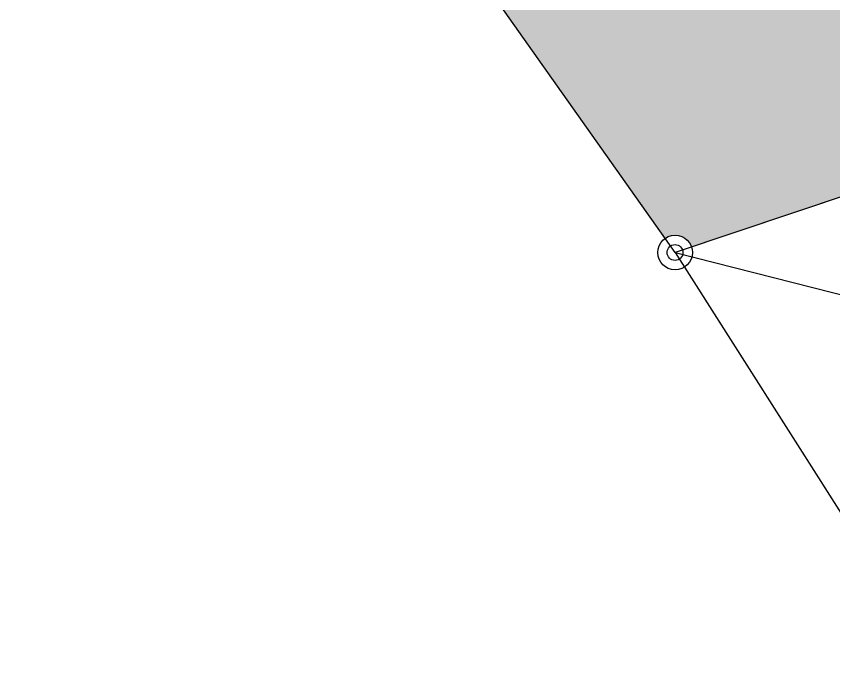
# Model space of a CAD drawing. Header units: millimetres. Extents: x 605064 to 1210630, y 1310999 to 2622410.
# Drawn here: x 605198.63 to 605223.74, y 1311072.48 to 1311092.26 of the extents above; entities that cross this region are included whole.
import ezdxf

# ---------------------------------------------------------------- set-up
doc = ezdxf.new("R2010")
doc.units = ezdxf.units.MM
for name, color, linetype in [('CERCO', 6, 'Continuous'), ('CIRCULO', 1, 'Continuous'), ('COTAS', 3, 'Continuous')]:
    doc.layers.add(name, color=color, linetype=linetype)

msp = doc.modelspace()

# ---------------------------------------------------------------- hatches: boundary and pattern name
at = {"true_color": 0xafd9aa}
h = msp.add_hatch(color=9, dxfattribs=at)
h.dxf.hatch_style = 1
h.paths.add_polyline_path([(605225.369, 1311107.773), (605218.611, 1311105.403), (605220.221, 1311100.809), (605210.344, 1311097.346), (605211.822, 1311095.026, -0.592009), (605212.639, 1311094.578, -0.243691), (605212.414, 1311094.144), (605218.562, 1311085.434, -0.502164), (605219.373, 1311085.169), (605231.766, 1311089.331)])

# ---------------------------------------------------------------- linework, layer by layer
msp.add_lwpolyline([(605218.869, 1311085), (605212.108, 1311094.578), (605196.964, 1311118.346), (605190.365, 1311128.518), (605183.171, 1311139.56), (605168.864, 1311161.615), (605165.485, 1311169.584), (605169.112, 1311171.475), (605179.052, 1311174.09), (605197.043, 1311177.415), (605219.855, 1311182.032), (605248.79, 1311187.096), (605279.516, 1311192.781), (605286.467, 1311168.792), (605298.66, 1311128.427), (605303.375, 1311113.224), (605268.715, 1311101.683), (605261.425, 1311099.323), (605245.514, 1311093.947)], close=True)
at = {"color": 4}
msp.add_lwpolyline([(605218.869, 1311085), (605212.108, 1311094.578), (605196.964, 1311118.346), (605190.365, 1311128.518), (605183.171, 1311139.56), (605168.864, 1311161.615), (605165.485, 1311169.584), (605169.112, 1311171.475), (605179.052, 1311174.09), (605197.043, 1311177.415), (605219.855, 1311182.032), (605248.79, 1311187.096), (605279.516, 1311192.781), (605286.467, 1311168.792), (605298.66, 1311128.427), (605303.375, 1311113.224), (605268.715, 1311101.683), (605261.425, 1311099.323), (605245.514, 1311093.947)], close=True, dxfattribs=at)
msp.add_lwpolyline([(605218.611, 1311105.403), (605225.369, 1311107.773), (605231.766, 1311089.331), (605218.869, 1311085), (605212.108, 1311094.578), (605212.108, 1311094.578), (605210.344, 1311097.346), (605220.221, 1311100.809), (605218.611, 1311105.403)])
at = {"layer": 'CERCO'}
msp.add_line((605218.869, 1311085), (605235.56, 1311058.74), dxfattribs=at)
at = {"layer": 'CIRCULO'}
for radius in [0.532, 0.243]:
    msp.add_circle((605218.869, 1311085), radius, dxfattribs=at)
at = {"layer": 'COTAS'}
msp.add_lwpolyline([(605218.869, 1311085), (605249.82, 1311077.128)], dxfattribs=at)

doc.saveas('drawing.dxf')
